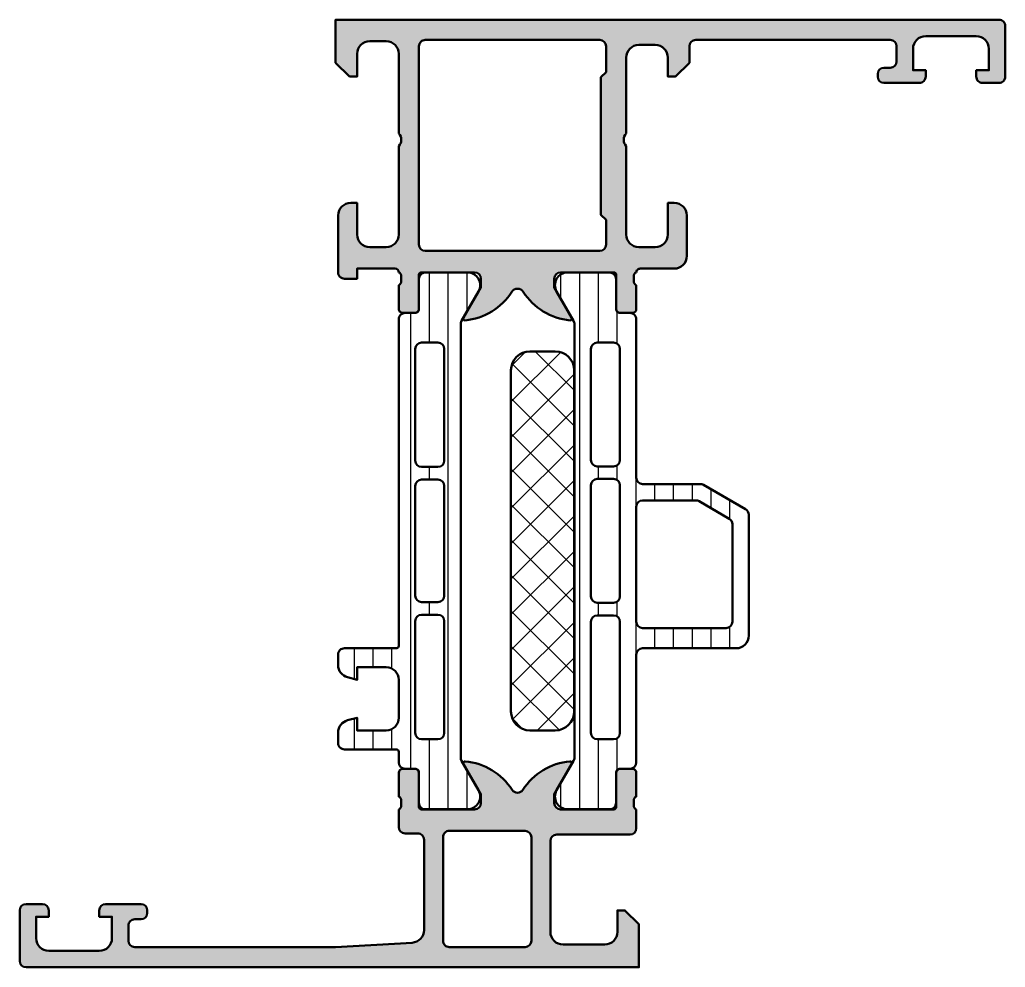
# Model space of a CAD drawing. Extents: x -25 to 53, y 0 to 75.
import ezdxf

# ---------------------------------------------------------------- set-up
doc = ezdxf.new("R2010")
doc.units = 0
for name, color, linetype, lineweight in [('0S-Alu contour', 7, 'Continuous', 50), ('0S-Alu hatch', 252, 'Continuous', 25), ('0S-Plastic contour', 254, 'Continuous', 50), ('0S-Plastic hatch', 253, 'Continuous', 25), ('0S-PT contour', 91, 'Continuous', 50), ('0S-PT hatch', 103, 'Continuous', 25)]:
    doc.layers.add(name, color=color, linetype=linetype, lineweight=lineweight)
pattern_1 = [(90, (0, 0), (-1.4859, 0), [])]

# ---------------------------------------------------------------- blocks, each defined once
blk = doc.blocks.new('391530__5B6C903E_596D_4955_B124_DF7C0839294A_')
at = {"layer": '0S-Alu hatch'}
h = blk.add_hatch(color=256, dxfattribs=at)
edge = h.paths.add_edge_path()
edge.add_line((1.100000000000044, 70.50000000000001), (1.700000000000045, 70.5))
edge.add_line((1.700000000000045, 70.5), (1.700000000000045, 72.30000000000001))
edge.add_ellipse((2.700000000000045, 72.3), major_axis=(-1, 0), ratio=1, start_angle=270, end_angle=360, ccw=False)
edge.add_line((2.700000000000045, 73.3), (4.000000000000042, 73.30000000000001))
edge.add_ellipse((4.000000000000042, 72.30000000000001), major_axis=(-1, 0), ratio=1, start_angle=180, end_angle=270, ccw=False)
edge.add_line((5.000000000000042, 72.30000000000001), (5.000000000000049, 66))
edge.add_ellipse((4.475000000000051, 65.5), major_axis=(-0.7249999999999996, 0), ratio=1, start_angle=136.3971810272965, end_angle=223.6028189727038, ccw=False)
edge.add_line((5.00000000000005, 65), (5.000000000000042, 58.00000000000001))
edge.add_ellipse((4.000000000000042, 58.00000000000001), major_axis=(-1, 0), ratio=1, start_angle=90, end_angle=180, ccw=False)
edge.add_line((4.000000000000042, 57.00000000000001), (2.700000000000045, 57.00000000000001))
edge.add_ellipse((2.700000000000045, 58.00000000000001), major_axis=(-1, 0), ratio=1, start_angle=0, end_angle=90, ccw=False)
edge.add_line((1.700000000000045, 58.00000000000001), (1.700000000000038, 60.5))
edge.add_line((1.700000000000038, 60.5), (1.200000000000045, 60.5))
edge.add_arc((1.200000000000048, 59.50000000000001), 1, 90.00000000000017, 180)
edge.add_line((0.2000000000000455, 59.50000000000001), (0.2000000000000455, 55))
edge.add_arc((0.7000000000000411, 55), 0.4999999999999956, 180, 270.0000000000005)
edge.add_line((0.7000000000000456, 54.50000000000001), (1.700000000000038, 54.50000000000001))
edge.add_line((1.700000000000038, 54.50000000000001), (1.700000000000038, 55.30000000000001))
edge.add_line((1.700000000000038, 55.30000000000001), (4.700000000000038, 55.30000000000001))
edge.add_ellipse((4.700000000000038, 55), major_axis=(-0.3000000000000043, 0), ratio=1, start_angle=180, end_angle=270, ccw=False)
edge.add_ellipse((4.900000000000027, 54.71715728752538), major_axis=(-0.3000000000000047, 0), ratio=1, start_angle=180, end_angle=250.528779365506, ccw=False)
edge.add_line((5.200000000000031, 54.71715728752538), (5.200000000000031, 54.28284271247463))
edge.add_ellipse((4.900000000000027, 54.28284271247465), major_axis=(-0.3000000000000043, 0), ratio=1, start_angle=109.4712206344889, end_angle=180, ccw=False)
edge.add_line((5.000000000000019, 54.00000000000002), (5.000000000000021, 52.10000000000006))
edge.add_arc((5.300000000000055, 52.10000000000005), 0.3000000000000345, 180, 270.000000000001)
edge.add_line((5.300000000000061, 51.80000000000002), (6.289999999999984, 51.80000000000002))
edge.add_arc((6.289999999999987, 52.10000000000005), 0.3000000000000327, 269.9999999999995, 360)
edge.add_line((6.590000000000017, 52.10000000000005), (6.590000000000017, 54.80000000000002))
edge.add_ellipse((6.790000000000027, 54.80000000000001), major_axis=(-0.2000000000000099, 0), ratio=1, start_angle=270, end_angle=360, ccw=False)
edge.add_line((6.790000000000027, 55.00000000000002), (11.00000000000004, 55))
edge.add_ellipse((11.00000000000004, 54.50000000000001), major_axis=(-0.5, 0), ratio=1, start_angle=180, end_angle=270, ccw=False)
edge.add_line((11.50000000000004, 54.50000000000001), (11.50000000000005, 53.80000000000001))
edge.add_line((11.50000000000005, 53.80000000000001), (10.11850454237768, 51.40717967697245))
edge.add_arc((10.23811978464835, 51.3381197846483), 0.1381197846483005, 150.000000000001, 275.762050864808)
edge.add_arc((9.750000000000021, 56.17543498052539), 5.000000000000022, 275.7620508648133, 327.1714582085875)
edge.add_ellipse((14.40000000000003, 53.17543498052538), major_axis=(-0.5337600237090104, 0), ratio=1, start_angle=212.8285417914122, end_angle=327.17145820858775, ccw=False)
edge.add_arc((19.05000000000004, 56.17543498052537), 5.000000000000011, 212.8285417914124, 264.237949135187)
edge.add_arc((18.56188021535176, 51.33811978464829), 0.1381197846482934, 264.2379491351807, 390.0000000000071)
edge.add_line((18.68149545762242, 51.40717967697245), (17.30000000000005, 53.8))
edge.add_line((17.30000000000005, 53.8), (17.30000000000005, 54.5))
edge.add_ellipse((17.80000000000004, 54.5), major_axis=(-0.5, 0), ratio=1, start_angle=270, end_angle=360, ccw=False)
edge.add_line((17.80000000000004, 55), (22.01000000000005, 55))
edge.add_ellipse((22.01000000000005, 54.8), major_axis=(-0.2000000000000028, 0), ratio=1, start_angle=180, end_angle=270, ccw=False)
edge.add_line((22.21000000000005, 54.8), (22.21000000000005, 52.10000000000004))
edge.add_arc((22.51000000000008, 52.10000000000003), 0.3000000000000327, 180, 270.0000000000013)
edge.add_line((22.51000000000009, 51.79999999999999), (23.50000000000001, 51.79999999999999))
edge.add_arc((23.5, 52.10000000000004), 0.3000000000000469, 270.0000000000021, 360)
edge.add_line((23.80000000000005, 52.10000000000004), (23.80000000000005, 54))
edge.add_ellipse((23.90000000000005, 54.28284271247462), major_axis=(-0.2999999999999987, 0), ratio=1, start_angle=0, end_angle=70.52877936550959, ccw=False)
edge.add_line((23.60000000000005, 54.28284271247462), (23.60000000000005, 54.71715728752538))
edge.add_ellipse((23.90000000000005, 54.71715728752538), major_axis=(-0.2999999999999971, 0), ratio=1, start_angle=289.47122063449035, end_angle=360, ccw=False)
edge.add_ellipse((24.10000000000005, 55), major_axis=(-0.2999999999999971, 0), ratio=1, start_angle=269.9999999999993, end_angle=360, ccw=False)
edge.add_line((24.10000000000005, 55.3), (26.80000000000005, 55.30000000000001))
edge.add_arc((26.80000000000004, 56.30000000000001), 1.000000000000007, 270.0000000000002, 360)
edge.add_line((27.80000000000005, 56.3), (27.80000000000006, 59.49999999999999))
edge.add_arc((26.80000000000005, 59.49999999999999), 1.000000000000003, 0, 90)
edge.add_line((26.80000000000005, 60.49999999999999), (26.30000000000005, 60.5))
edge.add_line((26.30000000000005, 60.5), (26.30000000000004, 58))
edge.add_ellipse((25.30000000000005, 58), major_axis=(-0.9999999999999964, 0), ratio=1, start_angle=90, end_angle=180, ccw=False)
edge.add_line((25.30000000000005, 57), (24.00000000000004, 57))
edge.add_ellipse((24.00000000000005, 58), major_axis=(-1, 0), ratio=1, start_angle=0, end_angle=89.99999999999977, ccw=False)
edge.add_line((23.00000000000005, 58), (23.00000000000005, 65))
edge.add_ellipse((23.52500000000005, 65.5), major_axis=(-0.7250000000000014, 0), ratio=1, start_angle=-43.6028189727034, end_angle=43.60281897270352, ccw=False)
edge.add_line((23.00000000000005, 66), (23.00000000000005, 72))
edge.add_ellipse((24.00000000000005, 72), major_axis=(-1, 0), ratio=1, start_angle=270, end_angle=360, ccw=False)
edge.add_line((24.00000000000005, 73), (25.30000000000006, 73))
edge.add_ellipse((25.30000000000006, 72), major_axis=(-1, 0), ratio=1, start_angle=180, end_angle=270, ccw=False)
edge.add_line((26.30000000000006, 72), (26.30000000000005, 70.5))
edge.add_line((26.30000000000005, 70.5), (26.90000000000005, 70.5))
edge.add_line((26.90000000000005, 70.5), (28.00000000000006, 71.60000000000001))
edge.add_line((28.00000000000006, 71.60000000000001), (28.00000000000006, 72.9))
edge.add_ellipse((28.50000000000005, 72.9), major_axis=(-0.4999999999999965, 0), ratio=1, start_angle=270, end_angle=360, ccw=False)
edge.add_line((28.50000000000005, 73.4), (43.90000000000006, 73.4))
edge.add_ellipse((43.90000000000006, 72.9), major_axis=(-0.5, 0), ratio=1, start_angle=180, end_angle=270, ccw=False)
edge.add_line((44.40000000000006, 72.9), (44.40000000000006, 71.7))
edge.add_ellipse((43.90000000000006, 71.7), major_axis=(-0.5, 0), ratio=1, start_angle=90, end_angle=180, ccw=False)
edge.add_line((43.90000000000006, 71.2), (43.40000000000006, 71.2))
edge.add_arc((43.40000000000006, 70.70000000000002), 0.4999999999999858, 90, 180)
edge.add_line((42.90000000000006, 70.7), (42.90000000000006, 70.5))
edge.add_arc((43.40000000000006, 70.49999999999999), 0.4999999999999929, 180, 270)
edge.add_line((43.40000000000006, 70), (46.20000000000006, 70))
edge.add_arc((46.20000000000007, 70.49999999999999), 0.4999999999999858, 269.9999999999992, 360)
edge.add_line((46.70000000000006, 70.5), (46.70000000000006, 71))
edge.add_line((46.70000000000006, 71), (45.70000000000004, 71))
edge.add_line((45.70000000000004, 71), (45.70000000000004, 72.7))
edge.add_ellipse((46.70000000000004, 72.7), major_axis=(-1, 0), ratio=1, start_angle=270, end_angle=360, ccw=False)
edge.add_line((46.70000000000004, 73.7), (50.70000000000007, 73.7))
edge.add_ellipse((50.70000000000007, 72.7), major_axis=(-1, 0), ratio=1, start_angle=180, end_angle=270, ccw=False)
edge.add_line((51.70000000000007, 72.7), (51.70000000000007, 71))
edge.add_line((51.70000000000007, 71), (50.70000000000006, 71))
edge.add_line((50.70000000000006, 71), (50.70000000000006, 70.5))
edge.add_arc((51.20000000000005, 70.49999999999999), 0.4999999999999929, 180, 270.0000000000008)
edge.add_line((51.20000000000006, 70), (52.50000000000006, 70))
edge.add_arc((52.50000000000007, 70.49999999999999), 0.4999999999999858, 269.9999999999992, 360)
edge.add_line((53.00000000000006, 70.5), (53.00000000000006, 74.5))
edge.add_arc((52.50000000000007, 74.50000000000001), 0.4999999999999929, 0, 90.00000000000081)
edge.add_line((52.50000000000006, 75), (4.97e-14, 75))
edge.add_line((4.97e-14, 75), (4.97e-14, 71.60000000000001))
edge.add_line((4.97e-14, 71.60000000000001), (1.100000000000044, 70.50000000000001))
edge = h.paths.add_edge_path()
edge.add_line((6.600000000000051, 57.2), (6.600000000000051, 72.9))
edge.add_ellipse((7.100000000000051, 72.9), major_axis=(-0.5, 0), ratio=1, start_angle=269.9999999999992, end_angle=360, ccw=False)
edge.add_line((7.100000000000058, 73.4), (20.90000000000005, 73.4))
edge.add_ellipse((20.90000000000005, 72.9), major_axis=(-0.5, 0), ratio=1, start_angle=180, end_angle=270, ccw=False)
edge.add_line((21.40000000000005, 72.9), (21.40000000000005, 70.85))
edge.add_line((21.40000000000005, 70.85), (21.00000000000004, 70.44999999999999))
edge.add_line((21.00000000000004, 70.44999999999999), (21.00000000000004, 59.55))
edge.add_line((21.00000000000004, 59.55), (21.40000000000005, 59.15))
edge.add_line((21.40000000000005, 59.15), (21.40000000000005, 57.2))
edge.add_ellipse((20.90000000000006, 57.2), major_axis=(-0.4999999999999965, 0), ratio=1, start_angle=90, end_angle=180, ccw=False)
edge.add_line((20.90000000000006, 56.7), (7.100000000000051, 56.7))
edge.add_ellipse((7.100000000000051, 57.2), major_axis=(-0.5, 0), ratio=1, start_angle=0, end_angle=90, ccw=False)
at = {"layer": '0S-Alu contour', "color": 7}
for points in [[(52.50000000000006, 75), (4.97e-14, 75), (4.97e-14, 71.60000000000001), (1.100000000000044, 70.50000000000001)], [(53.00000000000006, 70.5), (53.00000000000006, 74.5)], [(7.100000000000058, 73.4), (20.90000000000005, 73.4)], [(28.50000000000005, 73.4), (43.90000000000006, 73.4)], [(46.70000000000004, 73.7), (50.70000000000007, 73.7)], [(2.700000000000045, 73.3), (4.000000000000042, 73.30000000000001)], [(6.600000000000051, 57.2), (6.600000000000051, 72.9)], [(21.40000000000005, 72.9), (21.40000000000005, 70.85), (21.00000000000004, 70.44999999999999), (21.00000000000004, 59.55), (21.40000000000005, 59.15), (21.40000000000005, 57.2)], [(24.00000000000005, 73), (25.30000000000006, 73)], [(26.30000000000006, 72), (26.30000000000005, 70.5), (26.90000000000005, 70.5), (28.00000000000006, 71.60000000000001), (28.00000000000006, 72.9)], [(44.40000000000006, 72.9), (44.40000000000006, 71.7)], [(46.70000000000006, 70.5), (46.70000000000006, 71), (45.70000000000004, 71), (45.70000000000004, 72.7)], [(51.70000000000007, 72.7), (51.70000000000007, 71), (50.70000000000006, 71), (50.70000000000006, 70.5)], [(1.100000000000044, 70.50000000000001), (1.700000000000045, 70.5), (1.700000000000045, 72.30000000000001)], [(5.000000000000042, 72.30000000000001), (5.000000000000049, 66)], [(23.00000000000005, 66), (23.00000000000005, 72)], [(43.90000000000006, 71.2), (43.40000000000006, 71.2)], [(42.90000000000006, 70.7), (42.90000000000006, 70.5)], [(43.40000000000006, 70), (46.20000000000006, 70)], [(51.20000000000006, 70), (52.50000000000006, 70)], [(5.00000000000005, 65), (5.000000000000042, 58.00000000000001)], [(23.00000000000005, 58), (23.00000000000005, 65)], [(1.700000000000045, 58.00000000000001), (1.700000000000038, 60.5), (1.200000000000045, 60.5)], [(26.80000000000005, 60.49999999999999), (26.30000000000005, 60.5), (26.30000000000004, 58)], [(0.2000000000000455, 59.50000000000001), (0.2000000000000455, 55)], [(27.80000000000005, 56.3), (27.80000000000006, 59.49999999999999)], [(4.000000000000042, 57.00000000000001), (2.700000000000045, 57.00000000000001)], [(25.30000000000005, 57), (24.00000000000004, 57)], [(20.90000000000006, 56.7), (7.100000000000051, 56.7)], [(0.7000000000000456, 54.50000000000001), (1.700000000000038, 54.50000000000001), (1.700000000000038, 55.30000000000001), (4.700000000000038, 55.30000000000001)], [(5.200000000000031, 54.71715728752538), (5.200000000000031, 54.28284271247463)], [(6.590000000000017, 52.10000000000005), (6.590000000000017, 54.80000000000002)], [(6.790000000000027, 55.00000000000002), (11.00000000000004, 55)], [(17.80000000000004, 55), (22.01000000000005, 55)], [(22.21000000000005, 54.8), (22.21000000000005, 52.10000000000004)], [(23.60000000000005, 54.28284271247462), (23.60000000000005, 54.71715728752538)], [(24.10000000000005, 55.3), (26.80000000000005, 55.30000000000001)], [(5.000000000000019, 54.00000000000002), (5.000000000000021, 52.10000000000006)], [(11.50000000000004, 54.50000000000001), (11.50000000000005, 53.80000000000001), (10.11850454237768, 51.40717967697245)], [(18.68149545762242, 51.40717967697245), (17.30000000000005, 53.8), (17.30000000000005, 54.5)], [(23.80000000000005, 52.10000000000004), (23.80000000000005, 54)], [(5.300000000000061, 51.80000000000002), (6.289999999999984, 51.80000000000002)], [(22.51000000000009, 51.79999999999999), (23.50000000000001, 51.79999999999999)]]:
    blk.add_lwpolyline(points, dxfattribs=at)
for centre, radius, start, end in [((52.50000000000007, 74.50000000000001), 0.4999999999999929, 0, 90.00000000000081), ((43.40000000000006, 70.70000000000002), 0.4999999999999858, 90, 180), ((43.40000000000006, 70.49999999999999), 0.4999999999999929, 180, 270), ((46.20000000000007, 70.49999999999999), 0.4999999999999858, 269.9999999999992, 0), ((51.20000000000005, 70.49999999999999), 0.4999999999999929, 180, 270.0000000000008), ((52.50000000000007, 70.49999999999999), 0.4999999999999858, 269.9999999999992, 0), ((1.200000000000048, 59.50000000000001), 1, 90.00000000000017, 180), ((26.80000000000005, 59.49999999999999), 1.000000000000003, 0, 90), ((26.80000000000004, 56.30000000000001), 1.000000000000007, 270.0000000000002, 0), ((0.7000000000000411, 55), 0.4999999999999956, 180, 270.0000000000005), ((9.750000000000021, 56.17543498052539), 5.000000000000022, 275.7620508648133, 327.1714582085875), ((19.05000000000004, 56.17543498052537), 5.000000000000011, 212.8285417914124, 264.237949135187), ((5.300000000000055, 52.10000000000005), 0.3000000000000345, 180, 270.000000000001), ((6.289999999999987, 52.10000000000005), 0.3000000000000327, 269.9999999999995, 0), ((22.51000000000008, 52.10000000000003), 0.3000000000000327, 180, 270.0000000000013), ((23.5, 52.10000000000004), 0.3000000000000469, 270.0000000000021, 0), ((10.23811978464835, 51.3381197846483), 0.1381197846483005, 150.000000000001, 275.762050864808), ((18.56188021535176, 51.33811978464829), 0.1381197846482934, 264.2379491351807, 30.00000000000703)]:
    blk.add_arc(centre, radius, start, end, dxfattribs=at)
at = {"layer": '0S-Alu contour', "color": 7, "extrusion": (0, 0, -1)}
for centre, radius, start, end in [((-7.100000000000051, 72.9), 0.5, 0, 90.00000000000081), ((-20.90000000000005, 72.9), 0.5, 90, 180), ((-28.50000000000005, 72.9), 0.4999999999999965, 0, 90), ((-43.90000000000006, 72.9), 0.5, 90, 180), ((-46.70000000000004, 72.7), 1, 0, 90), ((-50.70000000000007, 72.7), 1, 90, 180), ((-2.700000000000045, 72.3), 1, 0, 90), ((-4.000000000000042, 72.30000000000001), 1, 90, 180), ((-24.00000000000005, 72), 1, 0, 90), ((-25.30000000000006, 72), 1, 90, 180), ((-43.90000000000006, 71.7), 0.5, 180, 270), ((-4.475000000000051, 65.5), 0.7249999999999996, 136.3971810272962, 223.6028189727036), ((-23.52500000000005, 65.5), 0.7250000000000015, 316.3971810272965, 43.6028189727035), ((-2.700000000000045, 58.00000000000001), 1, 270, 0), ((-4.000000000000042, 58.00000000000001), 1, 180, 270), ((-24.00000000000005, 58), 1, 270.0000000000002, 0), ((-25.30000000000005, 58), 0.9999999999999964, 180, 270), ((-7.100000000000051, 57.2), 0.5, 270, 0), ((-20.90000000000006, 57.2), 0.4999999999999965, 180, 270), ((-4.700000000000038, 55), 0.3000000000000043, 90, 180), ((-4.900000000000027, 54.71715728752538), 0.3000000000000047, 109.471220634494, 180), ((-6.790000000000027, 54.80000000000001), 0.2000000000000099, 0, 90), ((-11.00000000000004, 54.50000000000001), 0.5, 90, 180), ((-17.80000000000004, 54.5), 0.5, 0, 90), ((-22.01000000000005, 54.8), 0.2000000000000028, 90, 180), ((-23.90000000000005, 54.71715728752538), 0.2999999999999971, 0, 70.52877936550966), ((-24.10000000000005, 55), 0.2999999999999971, 0, 90.00000000000067), ((-4.900000000000027, 54.28284271247465), 0.3000000000000043, 180, 250.5287793655111), ((-23.90000000000005, 54.28284271247462), 0.2999999999999987, 289.4712206344904, 0), ((-14.40000000000003, 53.17543498052538), 0.5337600237090104, 32.82854179141226, 147.1714582085878)]:
    blk.add_arc(centre, radius, start, end, dxfattribs=at)
blk = doc.blocks.new('391560__752C7C37_2FA7_4C56_B5A5_8EEB13746858_')
at = {"layer": '0S-Alu hatch'}
h = blk.add_hatch(color=256, dxfattribs=at)
edge = h.paths.add_edge_path()
edge.add_line((23.8, 12.49999999999999), (23.8, 11))
edge.add_ellipse((23.3, 11), major_axis=(-0.5, 0), ratio=1, start_angle=90, end_angle=180, ccw=False)
edge.add_line((23.3, 10.5), (17.5, 10.5))
edge.add_arc((17.5, 9.999999999999998), 0.5, 90, 180)
edge.add_line((17, 10), (17, 2.8))
edge.add_arc((18, 2.800000000000002), 1.000000000000003, 180, 269.9999999999998)
edge.add_line((18, 1.800000000000001), (21.3, 1.800000000000001))
edge.add_arc((21.3, 2.800000000000002), 1.000000000000001, 270.0000000000002, 360)
edge.add_line((22.3, 2.8), (22.3, 4.5))
edge.add_line((22.3, 4.5), (22.9, 4.5))
edge.add_line((22.9, 4.5), (24, 3.399999999999999))
edge.add_line((24, 3.399999999999999), (24, 0))
edge.add_line((24, 0), (-24.50000000000001, 0))
edge.add_ellipse((-24.5, 0.4999999999999967), major_axis=(-0.5, 0), ratio=1, start_angle=0, end_angle=89.9999999999992, ccw=False)
edge.add_line((-25, 0.4999999999999967), (-25, 4.499999999999998))
edge.add_ellipse((-24.5, 4.500000000000001), major_axis=(-0.5, 0), ratio=1, start_angle=270.0000000000008, end_angle=360, ccw=False)
edge.add_line((-24.50000000000001, 5.000000000000001), (-23.2, 4.999999999999999))
edge.add_ellipse((-23.2, 4.500000000000001), major_axis=(-0.4999999999999929, 0), ratio=1, start_angle=180, end_angle=270, ccw=False)
edge.add_line((-22.70000000000001, 4.500000000000001), (-22.70000000000001, 4))
edge.add_line((-22.70000000000001, 4), (-23.70000000000002, 4))
edge.add_line((-23.70000000000002, 4), (-23.70000000000002, 2.299999999999998))
edge.add_arc((-22.70000000000001, 2.3), 1.000000000000003, 180, 269.9999999999998)
edge.add_line((-22.70000000000002, 1.299999999999997), (-18.69999999999999, 1.299999999999992))
edge.add_arc((-18.7, 2.3), 1.000000000000008, 270.0000000000002, 360)
edge.add_line((-17.69999999999999, 2.299999999999998), (-17.7, 4))
edge.add_line((-17.7, 4), (-18.7, 4))
edge.add_line((-18.7, 4), (-18.7, 4.499999999999998))
edge.add_ellipse((-18.2, 4.499999999999998), major_axis=(-0.5, 0), ratio=1, start_angle=270, end_angle=360, ccw=False)
edge.add_line((-18.2, 4.999999999999998), (-15.4, 4.999999999999998))
edge.add_ellipse((-15.4, 4.499999999999998), major_axis=(-0.5, 0), ratio=1, start_angle=180, end_angle=270, ccw=False)
edge.add_line((-14.9, 4.499999999999998), (-14.9, 4.300000000000001))
edge.add_ellipse((-15.4, 4.300000000000001), major_axis=(-0.5, 0), ratio=1, start_angle=90, end_angle=180, ccw=False)
edge.add_line((-15.4, 3.800000000000001), (-15.90000000000001, 3.799999999999998))
edge.add_arc((-15.90000000000001, 3.300000000000006), 0.499999999999992, 89.9999999999998, 180)
edge.add_line((-16.4, 3.300000000000003), (-16.4, 2.1))
edge.add_arc((-15.9, 2.1), 0.5, 180, 269.9999999999992)
edge.add_line((-15.90000000000001, 1.6), (-1.42e-14, 1.6))
edge.add_line((-1.42e-14, 1.6), (6.057049790538499, 1.946117130887914))
edge.add_arc((5.999999999999988, 2.944488465311892), 1.000000000000001, 273.2704879231834, 360)
edge.add_line((6.999999999999989, 2.944488465311892), (6.999999999999992, 10.1))
edge.add_arc((6.499999999999993, 10.1), 0.4999999999999992, 0, 90.0000000000001)
edge.add_line((6.499999999999992, 10.6), (5.5, 10.6))
edge.add_ellipse((5.5, 11.1), major_axis=(-0.5, 0), ratio=1, start_angle=0, end_angle=90, ccw=False)
edge.add_line((5, 11.1), (5.000000000000007, 12.49999999999997))
edge.add_arc((4.900000000000002, 12.78284271247458), 0.2999999999999944, 289.471220634492, 360)
edge.add_line((5.199999999999995, 12.78284271247458), (5.199999999999995, 13.21715728752534))
edge.add_arc((4.89999999999999, 13.21715728752534), 0.3000000000000051, 0, 70.52877936550846)
edge.add_line((4.999999999999996, 13.49999999999996), (4.999999999999992, 15.39999999999992))
edge.add_ellipse((5.300000000000032, 15.39999999999992), major_axis=(-0.3000000000000398, 0), ratio=1, start_angle=270.0000000000007, end_angle=360, ccw=False)
edge.add_line((5.300000000000029, 15.69999999999996), (6.289999999999952, 15.69999999999996))
edge.add_ellipse((6.289999999999952, 15.39999999999992), major_axis=(-0.3000000000000398, 0), ratio=1, start_angle=180, end_angle=270, ccw=False)
edge.add_line((6.589999999999992, 15.39999999999992), (6.590000000000028, 12.69999999999996))
edge.add_arc((6.789999999999998, 12.69999999999996), 0.19999999999997, 180, 270.0000000000002)
edge.add_line((6.789999999999999, 12.49999999999999), (11, 12.49999999999999))
edge.add_arc((11, 12.99999999999999), 0.5000000000000018, 270.0000000000002, 360)
edge.add_line((11.5, 12.99999999999999), (11.5, 13.69999999999999))
edge.add_line((11.5, 13.69999999999999), (10.11850454237763, 16.09282032302755))
edge.add_ellipse((10.2381197846483, 16.1618802153517), major_axis=(-0.1381197846482976, 0), ratio=1, start_angle=-95.28576563774021, end_angle=30.000000000001023, ccw=False)
edge.add_ellipse((9.79022777135357, 11.32067458319197), major_axis=(-4.999999999999999, 0), ratio=1, start_angle=213.055731150854, end_angle=264.7142343622591, ccw=False)
edge.add_arc((14.40000000000001, 14.32067458319196), 0.499999999999999, 213.0557311508537, 326.9442688491462)
edge.add_ellipse((19.00977222864646, 11.32067458319197), major_axis=(-4.999999999999998, 0), ratio=1, start_angle=275.2857656377412, end_angle=326.94426884914606, ccw=False)
edge.add_ellipse((18.56188021535171, 16.1618802153517), major_axis=(-0.1381197846482945, 0), ratio=1, start_angle=149.9999999999996, end_angle=275.28576563774175, ccw=False)
edge.add_line((18.68149545762236, 16.09282032302755), (17.29999999999999, 13.69999999999999))
edge.add_line((17.29999999999999, 13.69999999999999), (17.29999999999999, 12.99999999999999))
edge.add_arc((17.8, 12.99999999999999), 0.5000000000000036, 180, 269.9999999999996)
edge.add_line((17.8, 12.49999999999999), (22.01, 12.49999999999999))
edge.add_arc((22.01, 12.69999999999999), 0.2000000000000011, 270.000000000001, 360)
edge.add_line((22.21, 12.69999999999999), (22.21, 15.39999999999995))
edge.add_ellipse((22.51000000000004, 15.39999999999995), major_axis=(-0.3000000000000398, 0), ratio=1, start_angle=270.0000000000007, end_angle=360, ccw=False)
edge.add_line((22.51000000000004, 15.69999999999999), (23.49999999999996, 15.69999999999999))
edge.add_ellipse((23.49999999999996, 15.39999999999995), major_axis=(-0.3000000000000398, 0), ratio=1, start_angle=180, end_angle=270, ccw=False)
edge.add_line((23.8, 15.39999999999995), (23.8, 13.49999999999999))
edge.add_arc((23.9, 13.21715728752537), 0.2999999999999987, 109.4712206344903, 180)
edge.add_line((23.6, 13.21715728752537), (23.6, 12.78284271247461))
edge.add_arc((23.9, 12.78284271247461), 0.2999999999999971, 180, 250.5287793655102)
edge = h.paths.add_edge_path()
edge.add_line((15, 10.8), (8.999999999999998, 10.8))
edge.add_arc((8.999999999999996, 10.3), 0.5, 89.9999999999998, 180)
edge.add_line((8.499999999999996, 10.3), (8.499999999999996, 2.100000000000001))
edge.add_arc((8.999999999999996, 2.1), 0.5000000000000007, 180, 270.0000000000002)
edge.add_line((8.999999999999998, 1.6), (15, 1.599999999999999))
edge.add_arc((15, 2.099999999999999), 0.5, 270, 360)
edge.add_line((15.5, 2.099999999999999), (15.5, 10.3))
edge.add_arc((15, 10.3), 0.5, 0, 90)
at = {"layer": '0S-Alu contour', "color": 7}
for points in [[(5.300000000000029, 15.69999999999996), (6.289999999999952, 15.69999999999996)], [(11.5, 12.99999999999999), (11.5, 13.69999999999999), (10.11850454237763, 16.09282032302755)], [(18.68149545762236, 16.09282032302755), (17.29999999999999, 13.69999999999999), (17.29999999999999, 12.99999999999999)], [(22.51000000000004, 15.69999999999999), (23.49999999999996, 15.69999999999999)], [(4.999999999999996, 13.49999999999996), (4.999999999999992, 15.39999999999992)], [(6.589999999999992, 15.39999999999992), (6.590000000000028, 12.69999999999996)], [(22.21, 12.69999999999999), (22.21, 15.39999999999995)], [(23.8, 15.39999999999995), (23.8, 13.49999999999999)], [(5, 11.1), (5.000000000000007, 12.49999999999997)], [(5.199999999999995, 12.78284271247458), (5.199999999999995, 13.21715728752534)], [(6.789999999999999, 12.49999999999999), (11, 12.49999999999999)], [(17.8, 12.49999999999999), (22.01, 12.49999999999999)], [(23.6, 13.21715728752537), (23.6, 12.78284271247461)], [(23.8, 12.49999999999999), (23.8, 11)], [(6.499999999999992, 10.6), (5.5, 10.6)], [(8.499999999999996, 10.3), (8.499999999999996, 2.1)], [(15, 10.8), (8.999999999999998, 10.8)], [(15.5, 2.099999999999999), (15.5, 10.3)], [(23.3, 10.5), (17.5, 10.5)], [(6.999999999999989, 2.944488465311892), (6.999999999999992, 10.1)], [(17, 10), (17, 2.8)], [(-24.50000000000001, 5.000000000000001), (-23.2, 4.999999999999999)], [(-18.2, 4.999999999999998), (-15.4, 4.999999999999998)], [(-25, 0.4999999999999967), (-25, 4.499999999999998)], [(22.3, 2.8), (22.3, 4.5), (22.9, 4.5), (24, 3.399999999999999), (24, 0), (-24.50000000000001, 0)], [(-22.70000000000001, 4.500000000000001), (-22.70000000000001, 4), (-23.70000000000002, 4), (-23.70000000000002, 2.299999999999998)], [(-17.69999999999999, 2.299999999999998), (-17.7, 4), (-18.7, 4), (-18.7, 4.499999999999998)], [(-14.9, 4.499999999999998), (-14.9, 4.300000000000001)], [(-16.4, 3.300000000000003), (-16.4, 2.1)], [(-15.4, 3.800000000000001), (-15.90000000000001, 3.799999999999998)], [(-15.90000000000001, 1.6), (-1.42e-14, 1.6), (6.057049790538499, 1.946117130887914)], [(8.999999999999998, 1.6), (15, 1.599999999999999)], [(18, 1.800000000000001), (21.3, 1.800000000000001)], [(-22.70000000000002, 1.299999999999997), (-18.69999999999999, 1.299999999999992)]]:
    blk.add_lwpolyline(points, dxfattribs=at)
at = {"layer": '0S-Alu contour', "color": 7, "extrusion": (0, 0, -1)}
for centre, radius, start, end in [((-5.300000000000032, 15.39999999999992), 0.3000000000000398, 0, 89.99999999999935), ((-6.289999999999952, 15.39999999999992), 0.3000000000000398, 90, 180), ((-10.2381197846483, 16.1618802153517), 0.1381197846482976, 329.999999999999, 95.28576563774028), ((-9.79022777135357, 11.32067458319197), 4.999999999999999, 95.2857656377409, 146.944268849146), ((-19.00977222864646, 11.32067458319197), 4.999999999999998, 33.05573115085397, 84.7142343622588), ((-18.56188021535171, 16.1618802153517), 0.1381197846482945, 84.71423436225824, 210.0000000000004), ((-22.51000000000004, 15.39999999999995), 0.3000000000000398, 0, 89.99999999999935), ((-23.49999999999996, 15.39999999999995), 0.3000000000000398, 90, 180), ((-5.5, 11.1), 0.5, 270, 0), ((-23.3, 11), 0.5, 180, 270), ((24.5, 4.500000000000001), 0.5, 0, 89.9999999999992), ((23.2, 4.500000000000001), 0.4999999999999929, 90, 180), ((18.2, 4.499999999999998), 0.5, 0, 90), ((15.4, 4.499999999999998), 0.5, 90, 180), ((15.4, 4.300000000000001), 0.5, 180, 270), ((24.5, 0.4999999999999967), 0.5, 270.0000000000008, 0)]:
    blk.add_arc(centre, radius, start, end, dxfattribs=at)
at = {"layer": '0S-Alu contour', "color": 7}
for centre, radius, start, end in [((14.40000000000001, 14.32067458319196), 0.499999999999999, 213.0557311508537, 326.9442688491462), ((4.89999999999999, 13.21715728752534), 0.3000000000000051, 0, 70.52877936550846), ((23.9, 13.21715728752537), 0.2999999999999987, 109.4712206344903, 180), ((4.900000000000002, 12.78284271247458), 0.2999999999999944, 289.471220634492, 0), ((6.789999999999998, 12.69999999999996), 0.19999999999997, 180, 270.0000000000002), ((11, 12.99999999999999), 0.5000000000000018, 270.0000000000002, 0), ((17.8, 12.99999999999999), 0.5000000000000036, 180, 269.9999999999996), ((22.01, 12.69999999999999), 0.2000000000000011, 270.000000000001, 0), ((23.9, 12.78284271247461), 0.2999999999999971, 180, 250.5287793655102), ((6.499999999999993, 10.1), 0.4999999999999992, 0, 90.0000000000001), ((8.999999999999996, 10.3), 0.5, 89.9999999999998, 180), ((15, 10.3), 0.5, 0, 90), ((17.5, 9.999999999999998), 0.5, 90, 180), ((-15.90000000000001, 3.300000000000006), 0.499999999999992, 89.9999999999998, 180), ((5.999999999999988, 2.944488465311892), 1.000000000000001, 273.2704879231834, 0), ((18, 2.800000000000002), 1.000000000000003, 180, 269.9999999999998), ((21.3, 2.800000000000002), 1.000000000000001, 270.0000000000002, 0), ((-22.70000000000001, 2.3), 1.000000000000003, 180, 269.9999999999998), ((-18.7, 2.3), 1.000000000000008, 270.0000000000002, 0), ((-15.9, 2.1), 0.5, 180, 269.9999999999992), ((8.999999999999996, 2.1), 0.5000000000000007, 180, 270.0000000000002), ((15, 2.099999999999999), 0.5, 270, 0)]:
    blk.add_arc(centre, radius, start, end, dxfattribs=at)
blk = doc.blocks.new('284025__0CDBDD12_5220_44AE_A3A4_1A7586D3B2D2___D9EC88D5_610B_45FA_98AD_D4D7C039BC0A_')
at = {"layer": '0S-Plastic hatch'}
h = blk.add_hatch(dxfattribs=at)
h.set_pattern_fill('ANSI31', color=256, scale=0.4680000000000001, angle=45, style=0)
h.set_pattern_definition(pattern_1)
edge = h.paths.add_edge_path()
edge.add_line((29.11602540378444, 38.18301270189221), (32.45, 36.25814157129578))
edge.add_ellipse((32.2, 35.82512886940356), major_axis=(-0.5000000000000006, 0), ratio=1, start_angle=180, end_angle=240.00000000000028, ccw=False)
edge.add_line((32.7, 35.82512886940356), (32.7, 26.24999999999999))
edge.add_ellipse((31.7, 26.24999999999999), major_axis=(-1, 0), ratio=1, start_angle=90, end_angle=180, ccw=False)
edge.add_line((31.7, 25.24999999999999), (24.3, 25.24999999999999))
edge.add_arc((24.3, 24.74999999999998), 0.5000000000000036, 90.0000000000004, 180)
edge.add_line((23.79999999999999, 24.74999999999999), (23.79999999999999, 16.20999999999999))
edge.add_ellipse((23.29999999999999, 16.20999999999999), major_axis=(-0.5, 0), ratio=1, start_angle=90, end_angle=180, ccw=False)
edge.add_line((23.29999999999999, 15.70999999999999), (22.49999999999999, 15.70999999999999))
edge.add_arc((22.49999999999999, 15.40999999999999), 0.2999999999999971, 89.99999999999935, 180)
edge.add_line((22.19999999999999, 15.40999999999999), (22.19999999999999, 13.00999999999999))
edge.add_ellipse((21.69999999999999, 13.00999999999999), major_axis=(-0.5, 0), ratio=1, start_angle=89.9999999999996, end_angle=180, ccw=False)
edge.add_line((21.69999999999999, 12.50999999999999), (18.356550992617, 12.50999999999999))
edge.add_ellipse((18.356550992617, 13.50999999999999), major_axis=(-1, 0), ratio=1, start_angle=-30.000000000000114, end_angle=90, ccw=False)
edge.add_line((17.49052558883256, 14.00999999999999), (18.83301270189221, 16.33525588832575))
edge.add_arc((18.39999999999989, 16.58525588832576), 0.5000000000000961, 330.000000000004, 360)
edge.add_line((18.89999999999998, 16.58525588832574), (18.89999999999999, 50.91474411167423))
edge.add_arc((18.40000000000007, 50.91474411167425), 0.4999999999999254, 0, 30.00000000000208)
edge.add_line((18.83301270189221, 51.16474411167423), (17.49052558883257, 53.48999999999999))
edge.add_ellipse((18.35655099261701, 53.98999999999999), major_axis=(-0.9999999999999989, 0), ratio=1, start_angle=-90.00000000000023, end_angle=30.000000000000227, ccw=False)
edge.add_line((18.35655099261701, 54.98999999999998), (21.69999999999999, 54.98999999999998))
edge.add_ellipse((21.69999999999999, 54.48999999999998), major_axis=(-0.5, 0), ratio=1, start_angle=180, end_angle=270, ccw=False)
edge.add_line((22.2, 54.48999999999998), (22.2, 52.08999999999998))
edge.add_arc((22.5, 52.08999999999999), 0.3000000000000043, 180, 269.9999999999993)
edge.add_line((22.5, 51.78999999999998), (23.3, 51.78999999999998))
edge.add_ellipse((23.3, 51.28999999999998), major_axis=(-0.5, 0), ratio=1, start_angle=180, end_angle=270.0000000000004, ccw=False)
edge.add_line((23.8, 51.28999999999999), (23.79999999999999, 38.74999999999999))
edge.add_arc((24.29999999999999, 38.74999999999998), 0.4999999999999965, 180, 270.0000000000004)
edge.add_line((24.3, 38.24999999999999), (28.86602540378444, 38.24999999999999))
edge.add_ellipse((28.86602540378444, 37.74999999999999), major_axis=(-0.5, 0), ratio=1, start_angle=240.00000000000068, end_angle=270.0000000000004, ccw=False)
edge = h.paths.add_edge_path()
edge.add_line((28.51769145362398, 36.94999999999999), (24.3, 36.94999999999999))
edge.add_arc((24.3, 36.44999999999999), 0.5, 90, 180)
edge.add_line((23.79999999999999, 36.44999999999999), (23.79999999999999, 27.34999999999999))
edge.add_arc((24.3, 27.34999999999999), 0.5, 180, 270)
edge.add_line((24.3, 26.84999999999999), (30.89999999999999, 26.84999999999999))
edge.add_arc((30.9, 27.34999999999999), 0.5, 269.9999999999996, 360)
edge.add_line((31.4, 27.34999999999999), (31.39999999999999, 35.07457351945705))
edge.add_arc((30.9, 35.07457351945705), 0.4999999999999962, 0, 60.00000000000028)
edge.add_line((31.15, 35.50758622134927), (28.76769145362397, 36.88301270189221))
edge.add_arc((28.51769145362398, 36.44999999999999), 0.5, 60.00000000000062, 90)
edge = h.paths.add_edge_path()
edge.add_arc((20.69999999999999, 38.14999999999999), 0.5, 90, 180)
edge.add_line((20.19999999999999, 38.14999999999999), (20.19999999999999, 29.34999999999999))
edge.add_arc((20.69999999999999, 29.34999999999999), 0.5, 180, 270)
edge.add_line((20.69999999999999, 28.84999999999999), (21.99999999999999, 28.84999999999999))
edge.add_arc((21.99999999999999, 29.34999999999999), 0.5, 270, 360)
edge.add_line((22.5, 29.34999999999999), (22.5, 38.14999999999999))
edge.add_arc((21.99999999999999, 38.14999999999999), 0.5, 0, 90)
edge.add_line((21.99999999999999, 38.64999999999999), (20.69999999999999, 38.64999999999999))
edge = h.paths.add_edge_path()
edge.add_line((21.99999999999999, 49.44999999999999), (20.69999999999999, 49.44999999999999))
edge.add_arc((20.69999999999999, 48.94999999999999), 0.5, 90, 180)
edge.add_line((20.19999999999999, 48.94999999999999), (20.19999999999999, 40.14999999999999))
edge.add_arc((20.69999999999999, 40.14999999999999), 0.5, 180, 270)
edge.add_line((20.69999999999999, 39.64999999999999), (21.99999999999999, 39.64999999999999))
edge.add_arc((21.99999999999999, 40.14999999999999), 0.5, 270, 360)
edge.add_line((22.5, 40.14999999999999), (22.49999999999999, 48.94999999999999))
edge.add_arc((21.99999999999999, 48.94999999999999), 0.5, 0, 90)
edge = h.paths.add_edge_path()
edge.add_line((21.99999999999999, 27.84999999999999), (20.69999999999999, 27.84999999999999))
edge.add_arc((20.69999999999999, 27.34999999999999), 0.5, 90.0000000000004, 180)
edge.add_line((20.19999999999999, 27.34999999999999), (20.19999999999999, 18.54999999999999))
edge.add_arc((20.69999999999999, 18.54999999999999), 0.5, 180, 270)
edge.add_line((20.69999999999999, 18.04999999999999), (21.99999999999999, 18.04999999999999))
edge.add_arc((21.99999999999999, 18.54999999999999), 0.5, 270, 360)
edge.add_line((22.49999999999999, 18.54999999999999), (22.5, 27.34999999999999))
edge.add_arc((21.99999999999999, 27.34999999999999), 0.5, 0, 90)
at = {"layer": '0S-Alu contour', "color": 7}
for points in [[(21.99999999999999, 49.44999999999999), (20.69999999999999, 49.44999999999999)], [(20.19999999999999, 48.94999999999999), (20.19999999999999, 40.14999999999999)], [(22.5, 40.14999999999999), (22.49999999999999, 48.94999999999999)], [(20.69999999999999, 39.64999999999999), (21.99999999999999, 39.64999999999999)], [(21.99999999999999, 38.64999999999999), (20.69999999999999, 38.64999999999999)], [(20.19999999999999, 38.14999999999999), (20.19999999999999, 29.34999999999999)], [(22.5, 29.34999999999999), (22.5, 38.14999999999999)], [(28.51769145362398, 36.94999999999999), (24.3, 36.94999999999999)], [(31.15, 35.50758622134927), (28.76769145362397, 36.88301270189221)], [(23.79999999999999, 36.44999999999999), (23.79999999999999, 27.34999999999999)], [(31.4, 27.34999999999999), (31.39999999999999, 35.07457351945705)], [(20.69999999999999, 28.84999999999999), (21.99999999999999, 28.84999999999999)], [(20.19999999999999, 27.34999999999999), (20.19999999999999, 18.54999999999999)], [(21.99999999999999, 27.84999999999999), (20.69999999999999, 27.84999999999999)], [(22.49999999999999, 18.54999999999999), (22.5, 27.34999999999999)], [(24.3, 26.84999999999999), (30.89999999999999, 26.84999999999999)], [(20.69999999999999, 18.04999999999999), (21.99999999999999, 18.04999999999999)]]:
    blk.add_lwpolyline(points, dxfattribs=at)
for centre, radius, start, end in [((20.69999999999999, 48.94999999999999), 0.5, 90, 180), ((21.99999999999999, 48.94999999999999), 0.5, 0, 90), ((20.69999999999999, 40.14999999999999), 0.5, 180, 270), ((21.99999999999999, 40.14999999999999), 0.5, 270, 0), ((20.69999999999999, 38.14999999999999), 0.5, 90, 180), ((21.99999999999999, 38.14999999999999), 0.5, 0, 90), ((24.3, 36.44999999999999), 0.5, 90, 180), ((28.51769145362398, 36.44999999999999), 0.5, 60.00000000000062, 90), ((30.9, 35.07457351945705), 0.4999999999999962, 0, 60.00000000000028), ((20.69999999999999, 29.34999999999999), 0.5, 180, 270), ((21.99999999999999, 29.34999999999999), 0.5, 270, 0), ((20.69999999999999, 27.34999999999999), 0.5, 90.0000000000004, 180), ((21.99999999999999, 27.34999999999999), 0.5, 0, 90), ((24.3, 27.34999999999999), 0.5, 180, 270), ((30.9, 27.34999999999999), 0.5, 269.9999999999996, 0), ((20.69999999999999, 18.54999999999999), 0.5, 180, 270), ((21.99999999999999, 18.54999999999999), 0.5, 270, 0)]:
    blk.add_arc(centre, radius, start, end, dxfattribs=at)
at = {"layer": '0S-Plastic contour', "color": 7}
for points in [[(18.35655099261701, 54.98999999999998), (21.69999999999999, 54.98999999999998)], [(22.2, 54.48999999999998), (22.2, 52.08999999999998)], [(18.83301270189221, 51.16474411167423), (17.49052558883257, 53.48999999999999)], [(22.5, 51.78999999999998), (23.3, 51.78999999999998)], [(18.89999999999998, 16.58525588832574), (18.89999999999999, 50.91474411167423)], [(23.8, 51.28999999999999), (23.79999999999999, 38.74999999999999)], [(24.3, 38.24999999999999), (28.86602540378444, 38.24999999999999)], [(29.11602540378444, 38.18301270189221), (32.45, 36.25814157129578)], [(32.7, 35.82512886940356), (32.7, 26.24999999999999)], [(31.7, 25.24999999999999), (24.3, 25.24999999999999)], [(23.79999999999999, 24.74999999999999), (23.79999999999999, 16.20999999999999)], [(17.49052558883256, 14.00999999999999), (18.83301270189221, 16.33525588832575)], [(23.29999999999999, 15.70999999999999), (22.49999999999999, 15.70999999999999)], [(22.19999999999999, 15.40999999999999), (22.19999999999999, 13.00999999999999)], [(21.69999999999999, 12.50999999999999), (18.356550992617, 12.50999999999999)]]:
    blk.add_lwpolyline(points, dxfattribs=at)
at = {"layer": '0S-Plastic contour', "color": 7, "extrusion": (0, 0, -1)}
for centre, radius, start, end in [((-18.35655099261701, 53.98999999999999), 0.9999999999999989, 329.9999999999999, 90.00000000000018), ((-21.69999999999999, 54.48999999999998), 0.5, 90, 180), ((-23.3, 51.28999999999998), 0.5, 89.99999999999959, 180), ((-28.86602540378444, 37.74999999999999), 0.5, 89.99999999999959, 119.9999999999993), ((-32.2, 35.82512886940356), 0.5000000000000006, 119.9999999999997, 180), ((-31.7, 26.24999999999999), 1, 180, 270), ((-23.29999999999999, 16.20999999999999), 0.5, 180, 270), ((-18.356550992617, 13.50999999999999), 1, 270, 30.00000000000019), ((-21.69999999999999, 13.00999999999999), 0.5, 180, 270.0000000000004)]:
    blk.add_arc(centre, radius, start, end, dxfattribs=at)
at = {"layer": '0S-Plastic contour', "color": 7}
for centre, radius, start, end in [((22.5, 52.08999999999999), 0.3000000000000043, 180, 269.9999999999993), ((18.40000000000007, 50.91474411167425), 0.4999999999999254, 0, 30.00000000000208), ((24.29999999999999, 38.74999999999998), 0.4999999999999965, 180, 270.0000000000004), ((24.3, 24.74999999999998), 0.5000000000000036, 90.0000000000004, 180), ((18.39999999999989, 16.58525588832576), 0.5000000000000961, 330.000000000004, 0), ((22.49999999999999, 15.40999999999999), 0.2999999999999971, 89.99999999999935, 180)]:
    blk.add_arc(centre, radius, start, end, dxfattribs=at)
blk = doc.blocks.new('284025__2D889F97_3866_48FC_8D15_DD56547D2B78___3FF0B059_BD90_4A73_9877_5FFDB4734AC4_')
at = {"layer": '0S-Plastic hatch'}
h = blk.add_hatch(dxfattribs=at)
h.set_pattern_fill('ANSI31', color=256, scale=0.4680000000000001, angle=45, style=0)
h.set_pattern_definition(pattern_1)
edge = h.paths.add_edge_path()
edge.add_line((4.800000000000011, 25.24999999999997), (0.7000000000000135, 25.24999999999997))
edge.add_arc((0.70000000000001, 24.74999999999997), 0.5000000000000036, 89.99999999999959, 180)
edge.add_line((0.2000000000000064, 24.74999999999997), (0.2000000000000099, 23.91925077662562))
edge.add_arc((1.200000000000006, 23.91925077662562), 0.9999999999999996, 180, 255)
edge.add_line((0.941180954897486, 22.95332495033655), (1.700000000000013, 22.74999999999997))
edge.add_line((1.700000000000013, 22.74999999999997), (1.700000000000013, 23.74999999999997))
edge.add_line((1.700000000000013, 23.74999999999997), (4.00000000000001, 23.74999999999997))
edge.add_ellipse((4.000000000000007, 22.74999999999997), major_axis=(-1, 0), ratio=1, start_angle=180, end_angle=269.99999999999983, ccw=False)
edge.add_line((5.000000000000008, 22.74999999999997), (5.00000000000001, 19.74999999999997))
edge.add_ellipse((4.000000000000008, 19.74999999999997), major_axis=(-1.000000000000001, 0), ratio=1, start_angle=90.00000000000011, end_angle=180, ccw=False)
edge.add_line((4.00000000000001, 18.74999999999997), (1.700000000000013, 18.74999999999997))
edge.add_line((1.700000000000013, 18.74999999999997), (1.700000000000013, 19.74999999999997))
edge.add_line((1.700000000000013, 19.74999999999997), (0.94118095489749, 19.54667504966339))
edge.add_arc((1.200000000000009, 18.58074922337432), 0.9999999999999974, 105, 180)
edge.add_line((0.2000000000000124, 18.58074922337432), (0.2000000000000099, 17.74999999999996))
edge.add_arc((0.70000000000001, 17.74999999999997), 0.5000000000000027, 180, 270.0000000000008)
edge.add_line((0.7000000000000169, 17.24999999999997), (4.800000000000011, 17.24999999999997))
edge.add_ellipse((4.800000000000011, 17.04999999999997), major_axis=(-0.1999999999999993, 0), ratio=1, start_angle=180, end_angle=270, ccw=False)
edge.add_line((5.000000000000011, 17.04999999999997), (5.000000000000003, 16.20999999999997))
edge.add_arc((5.500000000000003, 16.20999999999997), 0.5, 180, 270)
edge.add_line((5.500000000000003, 15.70999999999997), (6.300000000000004, 15.70999999999997))
edge.add_ellipse((6.300000000000006, 15.40999999999997), major_axis=(-0.2999999999999989, 0), ratio=1, start_angle=180, end_angle=270.00000000000034, ccw=False)
edge.add_line((6.600000000000004, 15.40999999999997), (6.600000000000004, 13.00999999999997))
edge.add_arc((7.100000000000001, 13.00999999999997), 0.4999999999999974, 180, 270)
edge.add_line((7.100000000000001, 12.50999999999998), (10.45, 12.50999999999998))
edge.add_arc((10.45, 13.50999999999997), 0.9999999999999946, 270, 390)
edge.add_line((11.31602540378444, 14.00999999999997), (9.966987298107785, 16.34660254037841))
edge.add_ellipse((10.40000000000003, 16.59660254037842), major_axis=(-0.5000000000000262, 0), ratio=1, start_angle=0, end_angle=29.999999999999318, ccw=False)
edge.add_line((9.900000000000002, 16.59660254037842), (9.900000000000013, 50.90339745962154))
edge.add_ellipse((10.40000000000004, 50.90339745962154), major_axis=(-0.5000000000000285, 0), ratio=1, start_angle=330.00000000000097, end_angle=360, ccw=False)
edge.add_line((9.966987298107792, 51.15339745962154), (11.31602540378445, 53.48999999999998))
edge.add_arc((10.45000000000001, 53.98999999999997), 0.9999999999999923, 330.0000000000002, 450.0000000000002)
edge.add_line((10.45000000000001, 54.98999999999996), (7.100000000000008, 54.98999999999997))
edge.add_arc((7.100000000000001, 54.48999999999998), 0.4999999999999929, 89.9999999999992, 180)
edge.add_line((6.600000000000008, 54.48999999999998), (6.600000000000008, 52.08999999999997))
edge.add_ellipse((6.300000000000006, 52.08999999999998), major_axis=(-0.3000000000000024, 0), ratio=1, start_angle=90.00000000000028, end_angle=180, ccw=False)
edge.add_line((6.300000000000007, 51.78999999999998), (5.50000000000001, 51.78999999999998))
edge.add_arc((5.500000000000007, 51.28999999999997), 0.5, 89.99999999999959, 180)
edge.add_line((5.000000000000007, 51.28999999999997), (5.00000000000001, 25.44999999999998))
edge.add_ellipse((4.800000000000006, 25.44999999999998), major_axis=(-0.2000000000000046, 0), ratio=1, start_angle=90.00000000000148, end_angle=180, ccw=False)
edge = h.paths.add_edge_path()
edge.add_ellipse((8.100000000000009, 27.39999999999998), major_axis=(-0.5, 0), ratio=1, start_angle=180, end_angle=270, ccw=False)
edge.add_line((8.600000000000009, 27.39999999999998), (8.600000000000009, 18.54999999999997))
edge.add_ellipse((8.100000000000009, 18.54999999999997), major_axis=(-0.5, 0), ratio=1, start_angle=90, end_angle=180, ccw=False)
edge.add_line((8.100000000000009, 18.04999999999997), (6.800000000000011, 18.04999999999997))
edge.add_ellipse((6.800000000000011, 18.54999999999997), major_axis=(-0.5000000000000018, 0), ratio=1, start_angle=0, end_angle=90, ccw=False)
edge.add_line((6.300000000000011, 18.54999999999997), (6.300000000000007, 27.39999999999998))
edge.add_ellipse((6.800000000000007, 27.39999999999998), major_axis=(-0.5, 0), ratio=1, start_angle=270, end_angle=360, ccw=False)
edge.add_line((6.800000000000007, 27.89999999999998), (8.100000000000009, 27.89999999999998))
edge = h.paths.add_edge_path()
edge.add_ellipse((8.100000000000009, 48.94999999999997), major_axis=(-0.5, 0), ratio=1, start_angle=180, end_angle=270, ccw=False)
edge.add_line((8.600000000000009, 48.94999999999997), (8.600000000000009, 40.09999999999998))
edge.add_ellipse((8.100000000000009, 40.09999999999998), major_axis=(-0.5, 0), ratio=1, start_angle=90, end_angle=180, ccw=False)
edge.add_line((8.100000000000009, 39.59999999999998), (6.800000000000007, 39.59999999999998))
edge.add_ellipse((6.800000000000007, 40.09999999999998), major_axis=(-0.5, 0), ratio=1, start_angle=0, end_angle=90, ccw=False)
edge.add_line((6.300000000000007, 40.09999999999998), (6.300000000000011, 48.94999999999997))
edge.add_ellipse((6.800000000000011, 48.94999999999997), major_axis=(-0.5, 0), ratio=1, start_angle=270, end_angle=360, ccw=False)
edge.add_line((6.800000000000011, 49.44999999999997), (8.100000000000009, 49.44999999999997))
edge = h.paths.add_edge_path()
edge.add_ellipse((8.100000000000009, 38.09999999999998), major_axis=(-0.5, 0), ratio=1, start_angle=180, end_angle=270, ccw=False)
edge.add_line((8.600000000000009, 38.09999999999998), (8.600000000000009, 29.39999999999998))
edge.add_ellipse((8.100000000000009, 29.39999999999998), major_axis=(-0.5, 0), ratio=1, start_angle=90, end_angle=180, ccw=False)
edge.add_line((8.100000000000009, 28.89999999999998), (6.800000000000007, 28.89999999999998))
edge.add_ellipse((6.800000000000007, 29.39999999999998), major_axis=(-0.5, 0), ratio=1, start_angle=0, end_angle=90, ccw=False)
edge.add_line((6.300000000000007, 29.39999999999998), (6.300000000000007, 38.09999999999998))
edge.add_ellipse((6.800000000000007, 38.09999999999998), major_axis=(-0.5, 0), ratio=1, start_angle=270, end_angle=360, ccw=False)
edge.add_line((6.800000000000007, 38.59999999999998), (8.100000000000009, 38.59999999999998))
at = {"layer": '0S-Alu contour', "color": 7}
for points in [[(6.800000000000011, 49.44999999999997), (8.100000000000009, 49.44999999999997)], [(6.300000000000007, 40.09999999999998), (6.300000000000011, 48.94999999999997)], [(8.600000000000009, 48.94999999999997), (8.600000000000009, 40.09999999999998)], [(8.100000000000009, 39.59999999999998), (6.800000000000007, 39.59999999999998)], [(6.800000000000007, 38.59999999999998), (8.100000000000009, 38.59999999999998)], [(6.300000000000007, 29.39999999999998), (6.300000000000007, 38.09999999999998)], [(8.600000000000009, 38.09999999999998), (8.600000000000009, 29.39999999999998)], [(8.100000000000009, 28.89999999999998), (6.800000000000007, 28.89999999999998)], [(6.300000000000011, 18.54999999999997), (6.300000000000007, 27.39999999999998)], [(6.800000000000007, 27.89999999999998), (8.100000000000009, 27.89999999999998)], [(8.600000000000009, 27.39999999999998), (8.600000000000009, 18.54999999999997)], [(8.100000000000009, 18.04999999999997), (6.800000000000011, 18.04999999999997)]]:
    blk.add_lwpolyline(points, dxfattribs=at)
at = {"layer": '0S-Alu contour', "color": 7, "extrusion": (0, 0, -1)}
for centre, radius, start, end in [((-6.800000000000011, 48.94999999999997), 0.5, 0, 90), ((-8.100000000000009, 48.94999999999997), 0.5, 90, 180), ((-6.800000000000007, 40.09999999999998), 0.5, 270, 0), ((-8.100000000000009, 40.09999999999998), 0.5, 180, 270), ((-6.800000000000007, 38.09999999999998), 0.5, 0, 90), ((-8.100000000000009, 38.09999999999998), 0.5, 90, 180), ((-6.800000000000007, 29.39999999999998), 0.5, 270, 0), ((-8.100000000000009, 29.39999999999998), 0.5, 180, 270), ((-6.800000000000007, 27.39999999999998), 0.5, 0, 90), ((-8.100000000000009, 27.39999999999998), 0.5, 90, 180), ((-6.800000000000011, 18.54999999999997), 0.5000000000000018, 270, 0), ((-8.100000000000009, 18.54999999999997), 0.5, 180, 270)]:
    blk.add_arc(centre, radius, start, end, dxfattribs=at)
at = {"layer": '0S-Plastic contour', "color": 7}
for points in [[(10.45000000000001, 54.98999999999996), (7.100000000000008, 54.98999999999997)], [(6.600000000000008, 54.48999999999998), (6.600000000000008, 52.08999999999997)], [(9.966987298107792, 51.15339745962154), (11.31602540378445, 53.48999999999998)], [(6.300000000000007, 51.78999999999998), (5.50000000000001, 51.78999999999998)], [(5.000000000000007, 51.28999999999997), (5.00000000000001, 25.44999999999998)], [(9.900000000000002, 16.59660254037842), (9.900000000000013, 50.90339745962154)], [(4.800000000000011, 25.24999999999997), (0.7000000000000135, 25.24999999999997)], [(0.2000000000000064, 24.74999999999997), (0.2000000000000099, 23.91925077662562)], [(0.941180954897486, 22.95332495033655), (1.700000000000013, 22.74999999999997), (1.700000000000013, 23.74999999999997), (4.00000000000001, 23.74999999999997)], [(5.000000000000008, 22.74999999999997), (5.00000000000001, 19.74999999999997)], [(4.00000000000001, 18.74999999999997), (1.700000000000013, 18.74999999999997), (1.700000000000013, 19.74999999999997), (0.94118095489749, 19.54667504966339)], [(0.2000000000000124, 18.58074922337432), (0.2000000000000099, 17.74999999999996)], [(0.7000000000000169, 17.24999999999997), (4.800000000000011, 17.24999999999997)], [(5.000000000000011, 17.04999999999997), (5.000000000000003, 16.20999999999997)], [(5.500000000000003, 15.70999999999997), (6.300000000000004, 15.70999999999997)], [(11.31602540378444, 14.00999999999997), (9.966987298107785, 16.34660254037841)], [(6.600000000000004, 15.40999999999997), (6.600000000000004, 13.00999999999997)], [(7.100000000000001, 12.50999999999998), (10.45, 12.50999999999998)]]:
    blk.add_lwpolyline(points, dxfattribs=at)
for centre, radius, start, end in [((7.100000000000001, 54.48999999999998), 0.4999999999999929, 89.9999999999992, 180), ((10.45000000000001, 53.98999999999997), 0.9999999999999923, 330.0000000000002, 90.00000000000018), ((5.500000000000007, 51.28999999999997), 0.5, 89.99999999999959, 180), ((0.70000000000001, 24.74999999999997), 0.5000000000000036, 89.99999999999959, 180), ((1.200000000000006, 23.91925077662562), 0.9999999999999996, 180, 255), ((1.200000000000009, 18.58074922337432), 0.9999999999999974, 105, 180), ((0.70000000000001, 17.74999999999997), 0.5000000000000027, 180, 270.0000000000008), ((5.500000000000003, 16.20999999999997), 0.5, 180, 270), ((10.45, 13.50999999999997), 0.9999999999999946, 270, 29.99999999999996), ((7.100000000000001, 13.00999999999997), 0.4999999999999974, 180, 270)]:
    blk.add_arc(centre, radius, start, end, dxfattribs=at)
at = {"layer": '0S-Plastic contour', "color": 7, "extrusion": (0, 0, -1)}
for centre, radius, start, end in [((-6.300000000000006, 52.08999999999998), 0.3000000000000025, 180, 269.9999999999997), ((-10.40000000000004, 50.90339745962154), 0.5000000000000285, 0, 29.99999999999901), ((-4.800000000000006, 25.44999999999998), 0.2000000000000046, 180, 269.9999999999985), ((-4.000000000000007, 22.74999999999997), 1, 90.00000000000018, 180), ((-4.000000000000008, 19.74999999999997), 1.000000000000001, 180, 269.9999999999999), ((-4.800000000000011, 17.04999999999997), 0.1999999999999993, 90, 180), ((-10.40000000000003, 16.59660254037842), 0.5000000000000262, 330.0000000000008, 0), ((-6.300000000000006, 15.40999999999997), 0.2999999999999989, 89.99999999999967, 180)]:
    blk.add_arc(centre, radius, start, end, dxfattribs=at)
blk = doc.blocks.new('480880__506EA77E_6A63_4909_9DBD_D84AF0376959_')
at = {"layer": '0S-PT hatch'}
h = blk.add_hatch(dxfattribs=at)
h.set_pattern_fill('ANSI37', color=256, scale=0.625, angle=90, style=0)
h.set_pattern_definition([(135, (0, 0), (-1.403165018917055, -1.403165018917055), []), (225, (0, 0), (1.403165018917055, -1.403165018917055), [])])
edge = h.paths.add_edge_path()
edge.add_line((15.37999999999998, 48.75), (17.37999999999997, 48.75))
edge.add_ellipse((17.37999999999997, 47.24999999999999), major_axis=(-1.5, 0), ratio=1, start_angle=180, end_angle=270, ccw=False)
edge.add_line((18.87999999999998, 47.24999999999999), (18.88, 20.24999999999999))
edge.add_ellipse((17.38, 20.24999999999999), major_axis=(-1.5, 0), ratio=1, start_angle=90, end_angle=180, ccw=False)
edge.add_line((17.38, 18.74999999999999), (15.38000000000001, 18.74999999999999))
edge.add_ellipse((15.38000000000001, 20.24999999999999), major_axis=(-1.5, 0), ratio=1, start_angle=0, end_angle=90, ccw=False)
edge.add_line((13.88000000000001, 20.24999999999999), (13.87999999999998, 47.24999999999998))
edge.add_ellipse((15.37999999999998, 47.24999999999999), major_axis=(-1.5, 0), ratio=1, start_angle=270.0000000000001, end_angle=360, ccw=False)
at = {"layer": '0S-PT contour', "color": 7}
for points in [[(15.37999999999998, 48.75), (17.37999999999997, 48.75)], [(13.88000000000001, 20.24999999999999), (13.87999999999998, 47.24999999999998)], [(18.87999999999998, 47.24999999999999), (18.88, 20.24999999999999)], [(17.38, 18.74999999999999), (15.38000000000001, 18.74999999999999)]]:
    blk.add_lwpolyline(points, dxfattribs=at)
at = {"layer": '0S-PT contour', "color": 7, "extrusion": (0, 0, -1)}
for centre, start, end in [((-15.37999999999998, 47.24999999999999), 0, 89.99999999999991), ((-17.37999999999997, 47.24999999999999), 90, 180), ((-15.38000000000001, 20.24999999999999), 270, 0), ((-17.38, 20.24999999999999), 180, 270)]:
    blk.add_arc(centre, 1.5, start, end, dxfattribs=at)
blk = doc.blocks.new('480880__B5B8D5C0_8860_4292_8101_101ECC503C3D_')
at = {"layer": '0S-Alu contour', "color": 7}
for name in ['391530__5B6C903E_596D_4955_B124_DF7C0839294A_', '391560__752C7C37_2FA7_4C56_B5A5_8EEB13746858_']:
    blk.add_blockref(name, (0, 0), dxfattribs=at)
at = {"layer": '0S-Plastic contour', "color": 7}
for name in ['284025__2D889F97_3866_48FC_8D15_DD56547D2B78___3FF0B059_BD90_4A73_9877_5FFDB4734AC4_', '284025__0CDBDD12_5220_44AE_A3A4_1A7586D3B2D2___D9EC88D5_610B_45FA_98AD_D4D7C039BC0A_']:
    blk.add_blockref(name, (0, 0), dxfattribs=at)
at = {"layer": '0S-PT contour', "color": 7}
blk.add_blockref('480880__506EA77E_6A63_4909_9DBD_D84AF0376959_', (0, 0), dxfattribs=at)

msp = doc.modelspace()

# ---------------------------------------------------------------- block references
at = {"layer": '0S-Alu contour', "color": 7}
msp.add_blockref('480880__B5B8D5C0_8860_4292_8101_101ECC503C3D_', (0, 0), dxfattribs=at)

doc.saveas('drawing.dxf')
